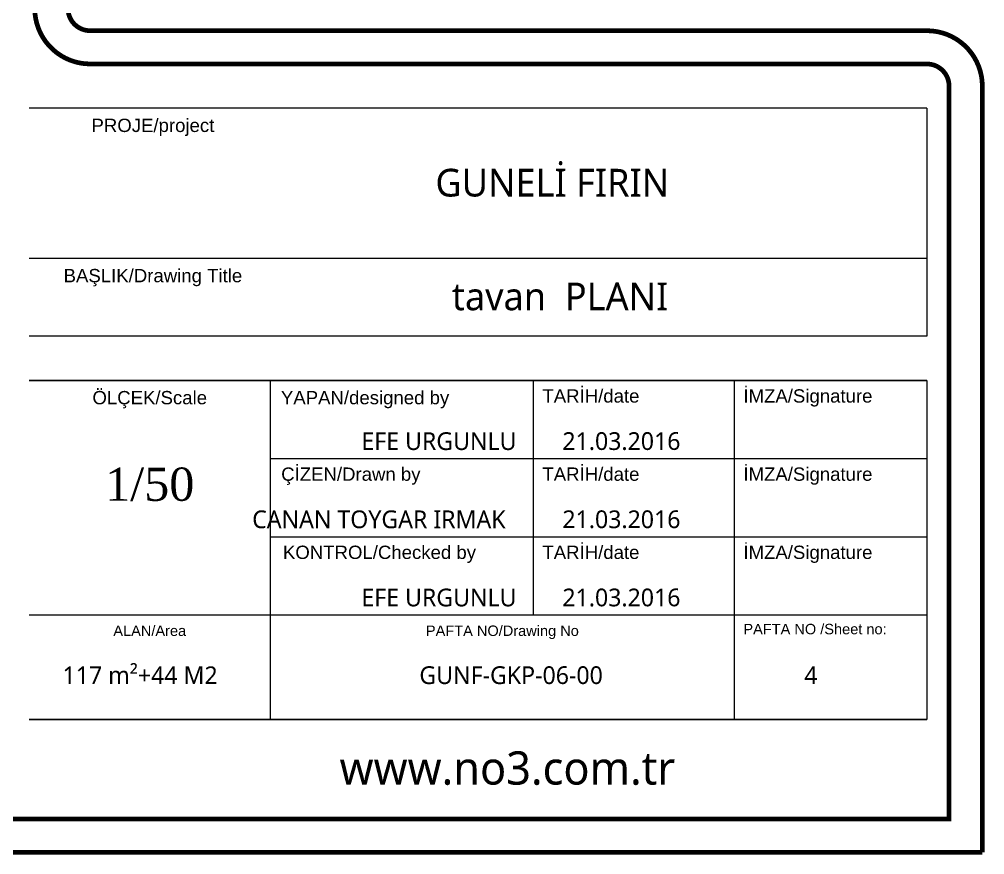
# Model space of a CAD drawing. Header units: millimetres. Extents: x 54215 to 67697, y 23496 to 56611.
# Drawn here: x 58113.1 to 58550.1, y 48332.1 to 48710.3 of the extents above; entities that cross this region are included whole.
import ezdxf
from ezdxf.enums import TextEntityAlignment as Align

# ---------------------------------------------------------------- set-up
doc = ezdxf.new("R2010")
doc.units = ezdxf.units.MM
doc.layers.add('t_yazı', color=154, linetype='Continuous', lineweight=25)
doc.styles.add('ARIALT', font='arial.ttf', dxfattribs={"height": 10})
doc.styles.get("Standard").update_dxf_attribs({"font": 'arial.ttf'})

msp = doc.modelspace()

# ---------------------------------------------------------------- linework, layer by layer
at = {"color": 250}
for p, q in [((58523.96, 48670.018), (58117.558, 48670.018)), ((58523.96, 48670.018), (58523.96, 48566.824)), ((58117.558, 48602.216), (58523.96, 48602.216)), ((58523.96, 48566.824), (58117.558, 48566.824)), ((58523.96, 48546.755), (58117.558, 48546.755)), ((58117.558, 48546.755), (58523.96, 48546.755)), ((58226.685, 48546.755), (58226.685, 48393.388)), ((58345.674, 48546.755), (58345.674, 48440.578)), ((58436.665, 48546.755), (58436.665, 48393.388)), ((58523.96, 48546.755), (58523.96, 48393.388)), ((58523.96, 48511.362), (58226.685, 48511.362)), ((58226.685, 48475.97), (58523.96, 48475.97)), ((58523.96, 48440.578), (58117.558, 48440.578)), ((58117.558, 48393.388), (58523.96, 48393.388)), ((58523.96, 48393.388), (58117.558, 48393.388))]:
    msp.add_line(p, q, dxfattribs=at)
at = {"color": 252, "const_width": 2.135}
for points in [[(58549.046, 48333.18), (55059.324, 48333.18), (55059.324, 50133.18), (58549.046, 50133.18), (58549.046, 48994.132, -0.4142136), (58523.96, 48969.046), (58145.153, 48969.046, 0.4142136), (58135.119, 48959.011), (58135.119, 48715.173, 0.4142136), (58145.153, 48705.139), (58523.96, 48705.139, -0.4142136), (58549.046, 48680.052), (58549.046, 48333.18)], [(58533.994, 48994.132, -0.4142136), (58523.96, 48984.097), (58145.153, 48984.097, 0.4142136), (58120.067, 48959.011), (58120.067, 48715.173, 0.4142136), (58145.153, 48690.087), (58523.96, 48690.087, -0.4142136), (58533.994, 48680.052), (58533.994, 48348.232), (55074.376, 48348.232), (55074.376, 50118.129), (58533.994, 50118.129), (58533.994, 48994.132)]]:
    msp.add_lwpolyline(points, format="xyb", dxfattribs=at)

# ---------------------------------------------------------------- texts
at = {"color": 7}
for s, insert, char_height, width, attachment_point in [('{\\fLucida Sans Unicode|b0|i0|c162|p34;GUNELİ FIRIN}', (58354.336, 48636.26), 12.54325, 279.45279, 5), ('{\\fLucida Sans Unicode|b0|i0|c162|p34;tavan  PLANI}', (58357.904, 48584.778), 12.54325, 307.0384, 5), ('{\\fLucida Sans Unicode|b0|i0|c162|p34;EFE URGUNLU}', (58267.935, 48519.279), 8.02768, 307.0384, 4), ('{\\fLucida Sans Unicode|b0|i0|c162|p34;21.03.2016}', (58358.926, 48519.279), 8.02768, 307.0384, 4), ('{\\fGeorgia|b0|i0|c162|p18;1/50\\P}', (58172.121, 48499.724), 15.0519, 307.0384, 5), ('{\\fLucida Sans Unicode|b0|i0|c162|p34;CANAN TOYGAR IRMAK}', (58218.506, 48483.886), 8.02768, 307.0384, 4), ('{\\fLucida Sans Unicode|b0|i0|c162|p34;21.03.2016}', (58358.926, 48483.886), 8.02768, 307.0384, 4), ('{\\fLucida Sans Unicode|b0|i0|c162|p34;EFE URGUNLU}', (58267.935, 48448.494), 8.02768, 307.0384, 4), ('{\\fLucida Sans Unicode|b0|i0|c162|p34;21.03.2016}', (58358.926, 48448.494), 8.02768, 307.0384, 4), ('{\\fLucida Sans Unicode|b0|i0|c162|p34;117 m²+44 M2}', (58132.643, 48413.333), 8.02768, 307.0384, 4), ('{\\fLucida Sans Unicode|b0|i0|c162|p34;GUNF-GKP-06-00}', (58294.176, 48413.333), 8.02768, 307.0384, 4), ('{\\fLucida Sans Unicode|b0|i0|c162|p34;4}', (58468.42, 48413.333), 8.02768, 307.0384, 4), ('{\\fLucida Sans Unicode|b0|i0|c162|p34;www.no3.com.tr}', (58334.023, 48371.219), 15.0519, 233.90379, 5)]:
    msp.add_mtext(s, dxfattribs=dict(at, insert=insert, char_height=char_height, width=width, attachment_point=attachment_point))
at = {"layer": 't_yazı', "linetype": 'Continuous', "style": 'ARIALT'}
for s, height, p in [('ALAN/Area', 4.719, (58172.121, 48433.499)), ('PAFTA NO/Drawing No', 4.71898, (58331.765, 48433.499))]:
    msp.add_text(s, height=height, dxfattribs=at).set_placement(p, align=Align.MIDDLE_CENTER)
at = {"layer": 't_yazı', "style": 'ARIALT'}
for s, insert, char_height, width, attachment_point in [('PROJE/project', (58173.559, 48665.299), 6.02076, 111.9856, 2), ('BAŞLIK/Drawing Title', (58173.559, 48597.278), 6.02076, 111.9856, 2), ('ÖLÇEK/Scale', (58172.121, 48542.036), 6.02076, 40.67138, 2), ('YAPAN/designed by', (58269.609, 48542.036), 6.02076, 111.9856, 2), ('TARİH/date', (58349.887, 48542.798), 6.0208, 45.79917, 1), ('İMZA/Signature', (58440.878, 48542.798), 6.02076, 45.79917, 1), ('ÇİZEN/Drawn by', (58263.167, 48507.406), 6.02076, 111.9856, 2), ('TARİH/date', (58349.887, 48507.406), 6.0208, 45.79917, 1), ('İMZA/Signature', (58440.878, 48507.406), 6.02076, 45.79917, 1), ('KONTROL/Checked by', (58232.428, 48472.014), 6.02076, 100.6056, 1), ('TARİH/date', (58349.887, 48472.014), 6.0208, 45.79917, 1), ('İMZA/Signature', (58440.878, 48472.014), 6.02076, 45.79917, 1)]:
    msp.add_mtext(s, dxfattribs=dict(at, insert=insert, char_height=char_height, width=width, attachment_point=attachment_point))
at = {"layer": 't_yazı', "linetype": 'Continuous', "insert": (58440.878, 48436.621), "char_height": 4.71898, "width": 113.029, "attachment_point": 1, "style": 'ARIALT'}
msp.add_mtext('PAFTA NO /Sheet no:', dxfattribs=at)

doc.saveas('drawing.dxf')
